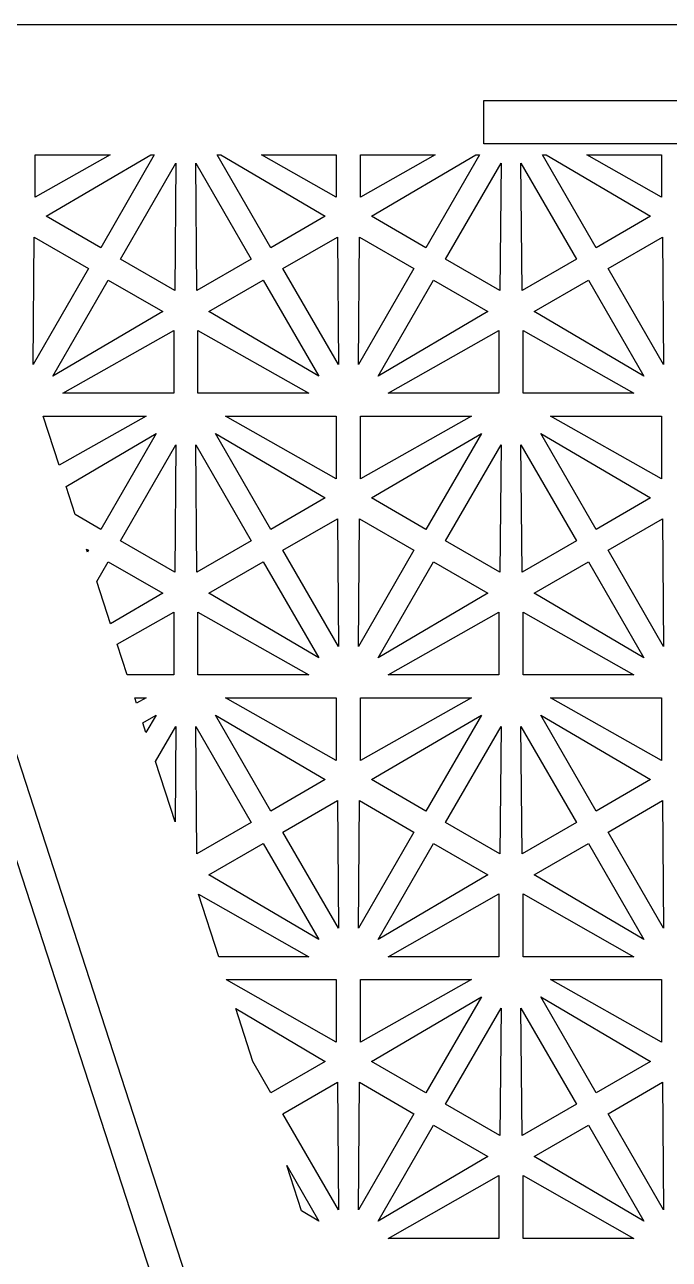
# Model space of a CAD drawing. Header units: metres. Extents: x 20 to 1108, y 20 to 251.
# Drawn here: x 902.3 to 961.8, y 137 to 250.8 of the extents above; entities that cross this region are included whole.
import ezdxf

# ---------------------------------------------------------------- set-up
doc = ezdxf.new("R2010")
doc.units = ezdxf.units.M

msp = doc.modelspace()

# ---------------------------------------------------------------- linework, layer by layer
for p, q in [((951.544, 20), (876.544, 250.826)), ((1029.7, 250.826), (879.698, 250.826)), ((879.698, 250.826), (954.698, 20.0001)), ((944.698, 239.826), (944.698, 243.826)), ((944.698, 243.826), (964.698, 243.826)), ((964.698, 239.826), (944.698, 239.826)), ((903.314, 238.826), (910.217, 238.826)), ((910.217, 238.826), (903.314, 234.916)), ((903.314, 234.916), (903.314, 238.826)), ((904.329, 233.157), (913.968, 238.826)), ((914.294, 238.826), (909.348, 230.26)), ((911.165, 229.21), (916.278, 238.068)), ((913.968, 238.826), (914.294, 238.826)), ((916.278, 238.068), (916.183, 226.315)), ((918.118, 238.068), (923.232, 229.21)), ((918.214, 226.315), (918.118, 238.068)), ((920.103, 238.826), (920.429, 238.826)), ((925.048, 230.26), (920.103, 238.826)), ((920.429, 238.826), (930.066, 233.157)), ((924.18, 238.826), (931.082, 238.826)), ((931.082, 234.916), (924.18, 238.826)), ((931.082, 238.826), (931.082, 234.916)), ((933.314, 238.826), (940.217, 238.826)), ((940.217, 238.826), (933.314, 234.916)), ((933.314, 234.916), (933.314, 238.826)), ((934.329, 233.157), (943.968, 238.826)), ((944.294, 238.826), (939.348, 230.26)), ((941.165, 229.21), (946.278, 238.068)), ((943.968, 238.826), (944.294, 238.826)), ((946.278, 238.068), (946.183, 226.315)), ((948.118, 238.068), (953.232, 229.21)), ((948.214, 226.315), (948.118, 238.068)), ((950.103, 238.826), (950.429, 238.826)), ((955.048, 230.26), (950.103, 238.826)), ((950.429, 238.826), (960.066, 233.157)), ((954.18, 238.826), (961.082, 238.826)), ((961.082, 234.916), (954.18, 238.826)), ((961.082, 238.826), (961.082, 234.916)), ((909.348, 230.26), (904.329, 233.157)), ((930.066, 233.157), (925.048, 230.26)), ((939.348, 230.26), (934.329, 233.157)), ((960.066, 233.157), (955.048, 230.26)), ((903.118, 219.47), (903.214, 231.224)), ((903.214, 231.224), (908.231, 228.327)), ((926.164, 228.327), (931.183, 231.224)), ((931.183, 231.224), (931.278, 219.47)), ((933.118, 219.47), (933.214, 231.224)), ((933.214, 231.224), (938.231, 228.327)), ((956.164, 228.327), (961.183, 231.224)), ((961.183, 231.224), (961.278, 219.47)), ((916.183, 226.315), (911.165, 229.21)), ((923.232, 229.21), (918.214, 226.315)), ((946.183, 226.315), (941.165, 229.21)), ((953.232, 229.21), (948.214, 226.315)), ((908.231, 228.327), (903.118, 219.47)), ((931.278, 219.47), (926.164, 228.327)), ((938.231, 228.327), (933.118, 219.47)), ((961.278, 219.47), (956.164, 228.327)), ((904.935, 218.421), (910.049, 227.277)), ((910.049, 227.277), (915.067, 224.381)), ((919.33, 224.381), (924.349, 227.277)), ((924.349, 227.277), (929.462, 218.421)), ((934.935, 218.421), (940.049, 227.277)), ((940.049, 227.277), (945.066, 224.381)), ((949.33, 224.381), (954.349, 227.277)), ((954.349, 227.277), (959.462, 218.421)), ((915.067, 224.381), (904.935, 218.421)), ((929.462, 218.421), (919.33, 224.381)), ((945.066, 224.381), (934.935, 218.421)), ((959.462, 218.421), (949.33, 224.381)), ((905.855, 216.827), (916.082, 222.621)), ((916.082, 222.621), (916.082, 216.827)), ((918.314, 216.827), (918.314, 222.621)), ((918.314, 222.621), (928.542, 216.827)), ((935.855, 216.827), (946.082, 222.621)), ((946.082, 222.621), (946.082, 216.827)), ((948.314, 216.827), (948.314, 222.621)), ((948.314, 222.621), (958.542, 216.827)), ((916.082, 216.827), (905.855, 216.827)), ((928.542, 216.827), (918.314, 216.827)), ((946.082, 216.827), (935.855, 216.827)), ((958.542, 216.827), (948.314, 216.827)), ((904.045, 214.73), (913.542, 214.73)), ((905.521, 210.186), (904.045, 214.73)), ((913.542, 214.73), (905.521, 210.186)), ((920.855, 214.73), (931.082, 214.73)), ((931.082, 208.936), (920.855, 214.73)), ((931.082, 214.73), (931.082, 208.936)), ((933.314, 214.73), (943.542, 214.73)), ((943.542, 214.73), (933.314, 208.936)), ((933.314, 208.936), (933.314, 214.73)), ((950.855, 214.73), (961.082, 214.73)), ((961.082, 208.936), (950.855, 214.73)), ((961.082, 214.73), (961.082, 208.936)), ((906.15, 208.247), (914.462, 213.136)), ((914.462, 213.136), (909.348, 204.278)), ((919.935, 213.136), (930.066, 207.176)), ((925.048, 204.278), (919.935, 213.136)), ((934.329, 207.176), (944.462, 213.136)), ((944.462, 213.136), (939.348, 204.278)), ((949.935, 213.136), (960.066, 207.176)), ((955.048, 204.278), (949.935, 213.136)), ((911.165, 203.23), (916.278, 212.086)), ((916.278, 212.086), (916.183, 200.333)), ((918.118, 212.086), (923.232, 203.23)), ((918.214, 200.333), (918.118, 212.086)), ((941.165, 203.23), (946.278, 212.086)), ((946.278, 212.086), (946.183, 200.333)), ((948.118, 212.086), (953.232, 203.23)), ((948.214, 200.333), (948.118, 212.086)), ((906.999, 205.635), (906.15, 208.247)), ((930.066, 207.176), (925.048, 204.278)), ((939.348, 204.278), (934.329, 207.176)), ((960.066, 207.176), (955.048, 204.278)), ((909.348, 204.278), (906.999, 205.635)), ((926.164, 202.346), (931.183, 205.242)), ((931.183, 205.242), (931.278, 193.489)), ((933.118, 193.489), (933.214, 205.242)), ((933.214, 205.242), (938.231, 202.346)), ((956.164, 202.346), (961.183, 205.242)), ((961.183, 205.242), (961.278, 193.489)), ((916.183, 200.333), (911.165, 203.23)), ((923.232, 203.23), (918.214, 200.333)), ((946.183, 200.333), (941.165, 203.23)), ((953.232, 203.23), (948.214, 200.333)), ((908.03, 202.462), (908.231, 202.346)), ((908.127, 202.165), (908.03, 202.462)), ((908.231, 202.346), (908.127, 202.165)), ((931.278, 193.489), (926.164, 202.346)), ((938.231, 202.346), (933.118, 193.489)), ((961.278, 193.489), (956.164, 202.346)), ((908.999, 199.48), (910.049, 201.297)), ((910.049, 201.297), (915.067, 198.4)), ((919.33, 198.4), (924.349, 201.297)), ((924.349, 201.297), (929.462, 192.44)), ((934.935, 192.44), (940.049, 201.297)), ((940.049, 201.297), (945.066, 198.4)), ((949.33, 198.4), (954.349, 201.297)), ((954.349, 201.297), (959.462, 192.44)), ((910.268, 195.576), (908.999, 199.48)), ((915.067, 198.4), (910.268, 195.576)), ((929.462, 192.44), (919.33, 198.4)), ((945.066, 198.4), (934.935, 192.44)), ((959.462, 192.44), (949.33, 198.4)), ((910.88, 193.693), (916.082, 196.641)), ((916.082, 196.641), (916.082, 190.847)), ((918.314, 190.847), (918.314, 196.641)), ((918.314, 196.641), (928.542, 190.847)), ((935.855, 190.847), (946.082, 196.641)), ((946.082, 196.641), (946.082, 190.847)), ((948.314, 190.847), (948.314, 196.641)), ((948.314, 196.641), (958.542, 190.847)), ((911.805, 190.847), (910.88, 193.693)), ((916.082, 190.847), (911.805, 190.847)), ((928.542, 190.847), (918.314, 190.847)), ((946.082, 190.847), (935.855, 190.847)), ((958.542, 190.847), (948.314, 190.847)), ((912.486, 188.748), (913.542, 188.748)), ((912.65, 188.243), (912.486, 188.748)), ((913.542, 188.748), (912.65, 188.243)), ((920.855, 188.748), (931.082, 188.748)), ((931.082, 182.954), (920.855, 188.748)), ((931.082, 188.748), (931.082, 182.954)), ((933.314, 188.748), (943.542, 188.748)), ((943.542, 188.748), (933.314, 182.954)), ((933.314, 182.954), (933.314, 188.748)), ((950.855, 188.748), (961.082, 188.748)), ((961.082, 182.954), (950.855, 188.748)), ((961.082, 188.748), (961.082, 182.954)), ((913.237, 186.436), (914.462, 187.155)), ((914.462, 187.155), (913.529, 185.539)), ((919.935, 187.155), (930.066, 181.195)), ((925.048, 178.298), (919.935, 187.155)), ((934.329, 181.195), (944.462, 187.155)), ((944.462, 187.155), (939.348, 178.298)), ((949.935, 187.155), (960.066, 181.195)), ((955.048, 178.298), (949.935, 187.155)), ((913.529, 185.539), (913.237, 186.436)), ((914.401, 182.855), (916.278, 186.106)), ((916.278, 186.106), (916.207, 177.297)), ((918.118, 186.106), (923.232, 177.249)), ((918.214, 174.353), (918.118, 186.106)), ((941.165, 177.249), (946.278, 186.106)), ((946.278, 186.106), (946.183, 174.353)), ((948.118, 186.106), (953.232, 177.249)), ((948.214, 174.353), (948.118, 186.106)), ((916.207, 177.297), (914.401, 182.855)), ((930.066, 181.195), (925.048, 178.298)), ((939.348, 178.298), (934.329, 181.195)), ((960.066, 181.195), (955.048, 178.298)), ((926.164, 176.365), (931.183, 179.262)), ((931.183, 179.262), (931.278, 167.509)), ((933.118, 167.509), (933.214, 179.262)), ((933.214, 179.262), (938.231, 176.365)), ((956.164, 176.365), (961.183, 179.262)), ((961.183, 179.262), (961.278, 167.509)), ((923.232, 177.249), (918.214, 174.353)), ((946.183, 174.353), (941.165, 177.249)), ((953.232, 177.249), (948.214, 174.353)), ((931.278, 167.509), (926.164, 176.365)), ((938.231, 176.365), (933.118, 167.509)), ((961.278, 167.509), (956.164, 176.365)), ((919.33, 172.419), (924.349, 175.317)), ((924.349, 175.317), (929.462, 166.459)), ((934.935, 166.459), (940.049, 175.317)), ((940.049, 175.317), (945.066, 172.419)), ((949.33, 172.419), (954.349, 175.317)), ((954.349, 175.317), (959.462, 166.459)), ((929.462, 166.459), (919.33, 172.419)), ((945.066, 172.419), (934.935, 166.459)), ((959.462, 166.459), (949.33, 172.419)), ((920.246, 164.866), (918.374, 170.626)), ((918.374, 170.626), (928.542, 164.866)), ((935.855, 164.866), (946.082, 170.66)), ((946.082, 170.66), (946.082, 164.866)), ((948.314, 164.866), (948.314, 170.66)), ((948.314, 170.66), (958.542, 164.866)), ((928.542, 164.866), (920.246, 164.866)), ((946.082, 164.866), (935.855, 164.866)), ((958.542, 164.866), (948.314, 164.866)), ((920.944, 162.717), (920.928, 162.768)), ((920.928, 162.768), (931.082, 162.768)), ((931.082, 156.974), (920.944, 162.717)), ((931.082, 162.768), (931.082, 156.974)), ((933.314, 162.768), (943.542, 162.768)), ((943.542, 162.768), (933.314, 156.974)), ((933.314, 156.974), (933.314, 162.768)), ((950.855, 162.768), (961.082, 162.768)), ((961.082, 156.974), (950.855, 162.768)), ((961.082, 162.768), (961.082, 156.974)), ((934.329, 155.214), (944.462, 161.175)), ((944.462, 161.175), (939.348, 152.318)), ((949.935, 161.175), (960.066, 155.214)), ((955.048, 152.318), (949.935, 161.175)), ((923.391, 155.189), (921.803, 160.075)), ((921.803, 160.075), (930.066, 155.214)), ((941.165, 151.268), (946.278, 160.125)), ((946.278, 160.125), (946.183, 148.371)), ((948.118, 160.125), (953.232, 151.268)), ((948.214, 148.371), (948.118, 160.125)), ((925.048, 152.318), (923.391, 155.189)), ((930.066, 155.214), (925.048, 152.318)), ((939.348, 152.318), (934.329, 155.214)), ((960.066, 155.214), (955.048, 152.318)), ((926.164, 150.384), (931.183, 153.28)), ((931.183, 153.28), (931.278, 141.527)), ((933.118, 141.527), (933.214, 153.28)), ((933.214, 153.28), (938.231, 150.384)), ((956.164, 150.384), (961.183, 153.28)), ((961.183, 153.28), (961.278, 141.527)), ((931.278, 141.527), (926.164, 150.384)), ((938.231, 150.384), (933.118, 141.527)), ((946.183, 148.371), (941.165, 151.268)), ((953.232, 151.268), (948.214, 148.371)), ((961.278, 141.527), (956.164, 150.384)), ((934.935, 140.479), (940.049, 149.335)), ((940.049, 149.335), (945.066, 146.439)), ((949.33, 146.439), (954.349, 149.335)), ((954.349, 149.335), (959.462, 140.479)), ((945.066, 146.439), (934.935, 140.479)), ((959.462, 140.479), (949.33, 146.439)), ((927.865, 141.417), (926.507, 145.596)), ((926.507, 145.596), (929.462, 140.479)), ((935.855, 138.885), (946.082, 144.679)), ((946.082, 144.679), (946.082, 138.885)), ((948.314, 138.885), (948.314, 144.679)), ((948.314, 144.679), (958.542, 138.885)), ((929.462, 140.479), (927.865, 141.417)), ((946.082, 138.885), (935.855, 138.885)), ((958.542, 138.885), (948.314, 138.885))]:
    msp.add_line(p, q)

doc.saveas('drawing.dxf')
